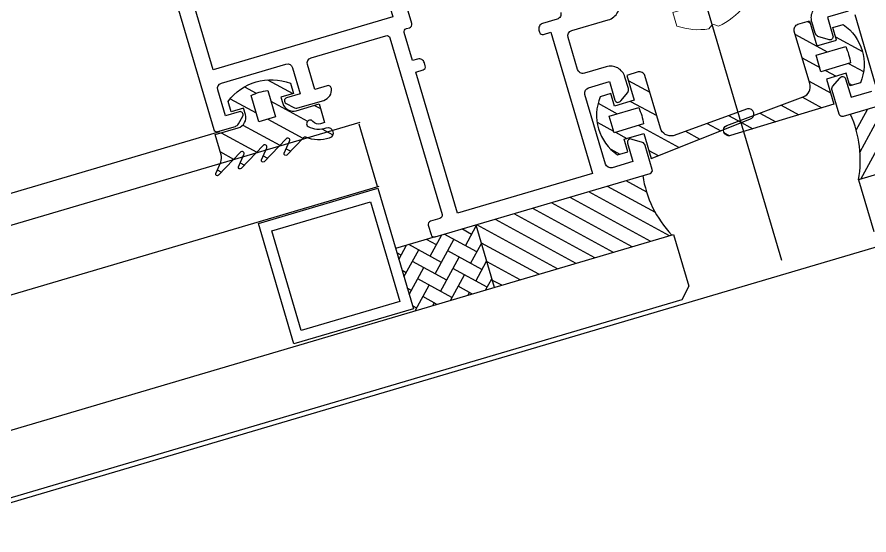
# Model space of a CAD drawing. Header units: millimetres. Extents: x 62878 to 70819, y -67946 to -61850.
# Drawn here: x 63899.33 to 63907.2, y -65544.27 to -65539.48 of the extents above; entities that cross this region are included whole.
import ezdxf

# ---------------------------------------------------------------- set-up
doc = ezdxf.new("R2010")
doc.units = ezdxf.units.MM
doc.layers.add('alan hesabı1', color=7, linetype='Continuous', plot=False)
doc.layers.add('DOGRAMA', color=171, linetype='Continuous', lineweight=0)
doc.layers.add('DUVAR-yeni', color=3, linetype='Continuous', lineweight=30)
pattern_1 = [(151.4266584183392, (64007.72836695237, -65496.60605881782), (0.07592747398675415, 0.1394151397588898), [])]

# ---------------------------------------------------------------- blocks, each defined once
blk = doc.blocks.new('a2we')
at = {"lineweight": 5, "ltscale": 0.5}
for p, q in [((-196.0144480926461, -415.2868589025547), (-196.5925912144022, -417.2488821181558)), ((-196.0144480926461, -415.2868589025547), (-195.4639709594615, -417.7110762494052)), ((-197.5747968978259, -417.6063757508618), (-196.5747276986959, -417.2423803302317)), ((-194.1582851917165, -418.2620245979042), (-197.5747968978259, -417.6063757508618)), ((-195.1583543907882, -418.6260200186506), (-197.5747968978259, -417.6063757508618)), ((-196.5747276986959, -417.2423803302317), (-194.1582851917165, -418.2620245979042)), ((-197.1143788935161, -419.7428166739272), (-197.1143788935161, -418.4283854465556)), ((-196.8896500078097, -417.895480952812), (-197.0961171580722, -418.3448917148726)), ((-194.1582851917165, -418.2620245979042), (-195.1583543907882, -418.6260200186506)), ((-195.1583543907882, -418.6260200186506), (-194.9264251741961, -419.2953524503964)), ((-198.1144480926461, -420.1068120946153), (-197.1143788935161, -419.7428166739268)), ((-194.9154016761721, -421.4039929561312), (-198.1144480926461, -420.1068120946153)), ((-193.9153324771005, -421.0399975355008), (-198.1144480926461, -420.1068120946153)), ((-197.1143788935161, -419.7428166739268), (-193.9153324771005, -421.0399975355008)), ((-197.1143788935161, -419.7428166739268), (-193.9153324771005, -421.0399975355008)), ((-194.9154016761394, -420.634479622855), (-194.9154016761394, -419.3608343693425)), ((-197.1143788935161, -422.2969096404012), (-197.1143788935162, -420.512330007273)), ((-193.9153324771005, -421.0399975355008), (-194.9154016761721, -421.4039929561312)), ((-194.9154016761721, -423.1885725893157), (-194.9154016761721, -421.4039929561312)), ((-198.1144480926461, -422.6609050610894), (-197.1143788935161, -422.2969096404012)), ((-197.1143788935161, -422.2969096404012), (-193.9153324771005, -423.594090501975)), ((-197.1143788935161, -422.2969096404012), (-193.9153324771005, -423.594090501975)), ((-194.9154016761721, -423.9580859226053), (-198.1144480926461, -422.6609050610894)), ((-193.9153324771005, -423.594090501975), (-198.1144480926461, -422.6609050610894)), ((-197.1143788935161, -424.8510026068752), (-197.1143788935162, -423.0664229737469)), ((-193.9153324771005, -423.594090501975), (-194.9154016761721, -423.9580859226053)), ((-194.9154016761721, -425.7426655557898), (-194.9154016761721, -423.9580859226053)), ((-198.1144480926461, -425.2149980275636), (-197.1143788935161, -424.8510026068752)), ((-197.1143788935161, -424.8510026068752), (-193.9153324771005, -426.1481834684492)), ((-197.1143788935161, -424.8510026068752), (-193.9153324771005, -426.1481834684492)), ((-194.9154016761721, -426.5121788890793), (-198.1144480926461, -425.2149980275636)), ((-193.9153324771005, -426.1481834684492), (-198.1144480926461, -425.2149980275636)), ((-197.1143788935161, -427.3050955733496), (-197.1143788935162, -425.6205159402211)), ((-193.9153324771005, -426.1481834684492), (-194.9154016761721, -426.5121788890793)), ((-194.9154016761721, -428.1967585222638), (-194.9154016761721, -426.5121788890793)), ((-198.1144480926461, -427.669090994038), (-197.1143788935161, -427.3050955733496)), ((-194.9154016761721, -428.9662718555534), (-198.1144480926461, -427.669090994038)), ((-193.9153324771005, -428.6022764349236), (-198.1144480926461, -427.669090994038)), ((-197.1143788935161, -427.3050955733496), (-193.9153324771005, -428.6022764349236)), ((-197.1143788935161, -427.3050955733496), (-193.9153324771005, -428.6022764349236)), ((-197.1143788935161, -429.5591885398237), (-197.1143788935161, -428.0237477951896)), ((-193.9153324771005, -428.6022764349236), (-194.9154016761721, -428.9662718555534)), ((-198.1144480926461, -429.9231839605702), (-197.1143788935161, -429.5591885398237)), ((-197.1143788935161, -429.5591885398237), (-193.9153324771005, -430.8563694013976)), ((-197.1143788935161, -429.5591885398237), (-193.9153324771005, -430.8563694013976)), ((-194.9154016761721, -430.450851488738), (-194.9154016761721, -428.9662718555534)), ((-194.9154016761721, -431.2203648220857), (-198.1144480926461, -429.9231839605702)), ((-193.9153324771005, -430.8563694013976), (-198.1144480926461, -429.9231839605702)), ((-197.1143788935161, -431.8132815063559), (-197.1143788935161, -430.2778407616635)), ((-193.9153324771005, -430.8563694013976), (-194.9154016761721, -431.2203648220857)), ((-198.1144480926461, -432.177276926986), (-197.1143788935161, -431.8132815063559)), ((-197.1143788935161, -431.8132815063559), (-193.9153324771005, -433.1104623678716)), ((-197.1143788935161, -431.8132815063559), (-193.9153324771005, -433.1104623678716)), ((-194.9154016761721, -432.7049444552304), (-194.9154016761721, -431.2203648220857)), ((-194.9154016761721, -433.4744577885599), (-198.1144480926461, -432.177276926986)), ((-193.9153324771005, -433.1104623678716), (-198.1144480926461, -432.177276926986)), ((-197.1143788935161, -434.0673744728301), (-197.1143788935161, -432.5319337281958)), ((-193.9153324771005, -433.1104623678716), (-194.9154016761721, -433.4744577885599)), ((-194.9154016761721, -434.9590374217446), (-194.9154016761721, -433.4744577885599)), ((-198.1144480926461, -434.4313698935184), (-197.1143788935161, -434.0673744728301)), ((-197.1143788935161, -434.0673744728301), (-193.9153324771005, -435.364555334404)), ((-197.1143788935161, -434.0673744728301), (-193.9153324771005, -435.364555334404)), ((-194.9154016761721, -435.7285507550341), (-198.1144480926461, -434.4313698935184)), ((-193.9153324771005, -435.364555334404), (-198.1144480926461, -434.4313698935184)), ((-197.1143788935161, -436.3642339800811), (-197.1143788935161, -434.7860266946118)), ((-193.9153324771005, -435.364555334404), (-194.9154016761721, -435.7285507550341)), ((-194.9154016761721, -437.2558969289955), (-194.9154016761721, -435.7285507550341)), ((-198.1144480926461, -436.7282294008277), (-197.1143788935161, -436.3642339800811)), ((-197.1143788935161, -436.3642339800811), (-193.9153324771005, -437.6614148416551)), ((-197.1143788935161, -436.3642339800811), (-193.9153324771005, -437.6614148416551)), ((-194.9154016761721, -438.0254102623434), (-198.1144480926461, -436.7282294008277)), ((-193.9153324771005, -437.6614148416551), (-198.1144480926461, -436.7282294008277)), ((-197.1143788935161, -438.6610934873901), (-197.1143788935161, -437.1337473134849)), ((-193.9153324771005, -437.6614148416551), (-194.9154016761721, -438.0254102623434)), ((-194.9154016761721, -439.5527564362646), (-194.9154016761721, -438.0254102623434)), ((-198.1144480926461, -439.0250889080787), (-197.1143788935161, -438.6610934873901)), ((-197.1143788935161, -438.6610934873901), (-193.9153324771005, -439.9582743489061)), ((-197.1143788935161, -438.6610934873901), (-193.9153324771005, -439.9582743489061)), ((-194.9154016761721, -440.3222697695944), (-198.1144480926461, -439.0250889080787)), ((-193.9153324771005, -439.9582743489061), (-198.1144480926461, -439.0250889080787)), ((-197.1143788935161, -440.9579529946993), (-197.1143788935161, -439.430606820736)), ((-193.9153324771005, -439.9582743489061), (-194.9154016761721, -440.3222697695944)), ((-194.9154016761721, -441.849615943574), (-194.9154016761721, -440.3222697695944)), ((-198.1144480926461, -441.3219484153295), (-197.1143788935161, -440.9579529946993)), ((-194.9154016761721, -442.6191292769035), (-198.1144480926461, -441.3219484153295)), ((-193.9153324771005, -442.2551338562151), (-198.1144480926461, -441.3219484153295)), ((-197.1143788935161, -440.9579529946993), (-193.9153324771005, -442.2551338562151)), ((-197.1143788935161, -443.2537258831643), (-197.1143788935161, -441.7274663280053)), ((-193.9153324771005, -442.2551338562151), (-194.9154016761721, -442.6191292769035)), ((-194.9154016761721, -444.1453888320787), (-194.9154016761721, -442.6191292769035)), ((-198.1144480926461, -443.6177213039109), (-197.1143788935161, -443.2537258831643)), ((-194.9154016761721, -444.9149021654266), (-198.1144480926461, -443.6177213039109)), ((-193.9153324771005, -444.5509067447383), (-198.1144480926461, -443.6177213039109)), ((-197.1143788935161, -443.2537258831643), (-193.9153324771005, -444.5509067447383)), ((-197.1143788935161, -445.5538642814245), (-197.1143788935161, -444.0232392165685)), ((-193.9153324771005, -444.5509067447383), (-194.9154016761721, -444.9149021654266)), ((-194.9154016761721, -446.4455272302989), (-194.9154016761721, -444.9149021654266)), ((-198.1144480926461, -445.9178597020545), (-197.1143788935161, -445.5538642814245)), ((-193.9153324771005, -446.8510451429402), (-198.1144480926461, -445.9178597020545)), ((-194.9154016761721, -447.2150405636282), (-198.1144480926461, -445.9178597020545)), ((-197.1143788935161, -445.5538642814245), (-193.9153324771005, -446.8510451429402)), ((-197.1143788935161, -445.5538642814245), (-193.9153324771005, -446.8510451429402)), ((-197.1143788935161, -447.8540026795677), (-197.1143788935161, -446.3233776147298)), ((-193.9153324771005, -446.8510451429402), (-194.9154016761721, -447.2150405636282)), ((-194.9154016761721, -448.7456656284821), (-194.9154016761721, -447.2150405636282)), ((-197.1143788935161, -447.8540026795677), (-198.1144480926461, -448.2179981003141)), ((-194.9154016761721, -449.5151789618299), (-198.1144480926461, -448.2179981003141)), ((-198.1144480926461, -448.2179981003141), (-193.9153324771005, -449.1511835411412)), ((-193.9153324771005, -449.1511835411412), (-197.1143788935161, -447.8540026795677)), ((-197.1143788935161, -450.1541410778275), (-197.1143788935161, -448.6235160129718)), ((-193.9153324770423, -449.1511835411412), (-194.9154016761721, -449.5151789618299)), ((-194.9154016761723, -451.0458040266858), (-194.9154016761721, -449.5151789618299)), ((-198.1144480926461, -450.5181364984577), (-197.1143788935161, -450.1541410778275)), ((-194.9154016761721, -451.8153173600317), (-198.1144480926461, -450.5181364984577)), ((-193.9153324770423, -451.4513219393434), (-198.1144480926461, -450.5181364984577)), ((-197.1143788935161, -450.1541410778275), (-193.9153324770423, -451.4513219393434)), ((-197.1143788935161, -453.2868589025547), (-197.1143788935162, -450.9236544111328)), ((-193.9153324770423, -451.4513219393434), (-194.9154016761721, -451.8153173600317)), ((-194.9154016761721, -453.2868589025547), (-194.9154016761721, -451.8153173600317)), ((-192.7980524524961, -453.2868589025547), (-199.230843732796, -453.2868589025547)), ((-199.230843732796, -454.5827171301502), (-199.230843732796, -453.2868589025547)), ((-192.7980524524961, -454.5827171301502), (-192.7980524524961, -453.2868589025547))]:
    blk.add_line(p, q, dxfattribs=at)
blk.add_lwpolyline([(-196.4690204826777, -455.6637351848848), (-196.1125089353335, -455.3998333582319), (-195.9163872499585, -455.3998333582319), (-195.5598757026143, -455.6637351848848)], dxfattribs=at)
for centre, radius, start, end in [((-196.9143788935627, -418.4283854465556), 0.2, 155.3251238657465, 180), ((-195.115401676151, -419.3608343693425), 0.2, 0, 19.11162363728389), ((-195.6603624057317, -449.5292358589606), 6.187568978619671, 234.757305859688, 262.4904896380407), ((-196.3685337795604, -449.5292358589606), 6.187568978619673, 277.5095103619591, 305.2426941403116)]:
    blk.add_arc(centre, radius, start, end, dxfattribs=at)

msp = doc.modelspace()

# ---------------------------------------------------------------- hatches: boundary and pattern name
at = {"layer": 'DOGRAMA', "lineweight": -2}
h = msp.add_hatch(dxfattribs=at)
h.set_pattern_fill('ANSI31', color=256, scale=0.05, angle=523.5057849383392, style=0)
h.set_pattern_definition(pattern_1)
edge = h.paths.add_edge_path(flags=16)
edge.add_arc((63906.37228989351, -65540.01667308684), 0.668251399297765, 9.550979205850581, 23.302337636008417, ccw=False)
edge.add_line((63907.03127823196, -65539.9057934113), (63906.75772503957, -65539.98644281617))
edge.add_line((63906.75772503957, -65539.98644281617), (63906.71247899585, -65539.8329736156))
edge.add_line((63906.71247899585, -65539.8329736156), (63906.98603218824, -65539.7523242107))
edge = h.paths.add_edge_path()
edge.add_line((63906.54525230816, -65539.54865823626), (63906.65076238353, -65539.51755158123))
edge.add_line((63906.65076238353, -65539.51755158123), (63906.71863144912, -65539.74775538211))
edge.add_line((63906.71863144912, -65539.74775538211), (63906.90087612478, -65539.69402570523))
edge.add_line((63906.90087612478, -65539.69402570523), (63906.86694159205, -65539.57892380476))
edge.add_line((63906.86694159205, -65539.57892380476), (63906.96285984238, -65539.55064502744))
edge.add_arc((63906.7140000026, -65539.91592954689), 0.4419999999990811, -22.880989698079816, 55.73430653361862, ccw=False)
edge.add_line((63907.12122099534, -65540.0877872295), (63907.02530274501, -65540.11606600686))
edge.add_line((63907.02530274501, -65540.11606600686), (63906.99136821222, -65540.0009641064))
edge.add_line((63906.99136821222, -65540.0009641064), (63906.80912353654, -65540.0546937833))
edge.add_line((63906.80912353654, -65540.0546937833), (63906.87699260205, -65540.28489758416))
edge.add_line((63906.87699260205, -65540.28489758416), (63905.9208875981, -65540.57616883567))
edge.add_arc((63905.90674820943, -65540.5282097105), 0.04999999999761474, 113.1364952422872, 286.42665842878694, ccw=False)
edge.add_line((63905.88710206301, -65540.48223114015), (63906.5928239984, -65540.21840041684))
edge.add_arc((63906.55861970765, -65540.1244319833), 0.1000000000307292, 290.0013879976238, 376.4266584252503)
edge.add_line((63906.65453795803, -65540.09615320597), (63906.51143257158, -65539.61075675012))
edge.add_arc((63906.5593916968, -65539.59661736147), 0.05000000002633694, 106.42665838736659, 196.4266583930061, ccw=False)
h = msp.add_hatch(dxfattribs=at)
h.set_pattern_fill('ANSI31', color=256, scale=0.03999999999999999, angle=523.5057849383392, style=0)
h.set_pattern_definition([(61.42665841833934, (63777.30066352929, -65564.5411356942), (-0.1115321118071118, 0.06074197918940329), [])])
h.paths.add_polyline_path([(63908.31376024555, -65540.0307224699, -0.4142135623420975), (63908.27960606292, -65540.01212161485), (63907.03027085188, -65540.3804526894, -0.1532309010706403), (63907.10402526543, -65540.98424096887), (63908.47565624565, -65540.57985445323)])
h.paths.add_polyline_path([(63908.57121880676, -65539.92614786311), (63908.33236110064, -65539.99656828733, -0.4142135623575963), (63908.31376024555, -65540.0307224699), (63908.47565624565, -65540.57985445323), (63908.74089147063, -65540.50165736528)])
h = msp.add_hatch(dxfattribs=at)
h.set_pattern_fill('ANSI31', color=256, scale=0.05, angle=523.5057849383392, style=0)
h.set_pattern_definition(pattern_1)
edge = h.paths.add_edge_path(flags=16)
edge.add_arc((63904.46074630904, -65540.58023752994), 0.6682513993445421, 9.550979203895679, 23.30233763428089, ccw=False)
edge.add_line((63905.11973464754, -65540.46935785441), (63904.84618145513, -65540.55000725936))
edge.add_line((63904.84618145513, -65540.55000725936), (63904.80093541142, -65540.39653805873))
edge.add_line((63904.80093541142, -65540.39653805873), (63905.07448860382, -65540.3158886538))
edge = h.paths.add_edge_path()
edge.add_line((63905.06952519136, -65539.98894731948), (63904.96401511595, -65540.02005397453))
edge.add_line((63904.96401511595, -65540.02005397453), (63905.03188418151, -65540.25025777542))
edge.add_line((63905.03188418151, -65540.25025777542), (63904.8496395058, -65540.30398745231))
edge.add_line((63904.8496395058, -65540.30398745231), (63904.81570497303, -65540.18888555186))
edge.add_line((63904.81570497303, -65540.18888555186), (63904.71978672264, -65540.21716432915))
edge.add_arc((63905.1270077154, -65540.38902201175), 0.4420000000144984, 157.1190103047583, 235.7343065365222)
edge.add_line((63904.87814787564, -65540.75430653122), (63904.97406612599, -65540.72602775393))
edge.add_line((63904.97406612599, -65540.72602775393), (63904.94013159327, -65540.61092585347))
edge.add_line((63904.94013159327, -65540.61092585347), (63905.12237626891, -65540.55719617655))
edge.add_line((63905.12237626891, -65540.55719617655), (63905.1902453345, -65540.78739997746))
edge.add_line((63905.1902453345, -65540.78739997746), (63906.10210535207, -65540.42535275508))
edge.add_arc((63906.08796596342, -65540.37739362991), 0.04999999998159925, 286.4266584255052, 459.7168215993644)
edge.add_line((63906.07952702505, -65540.32811093194), (63905.3928905633, -65540.57737955035))
edge.add_arc((63905.37064734202, -65540.47988473455), 0.1000000000011034, 196.4266584116134, 282.85192883741115, ccw=False)
edge.add_line((63905.27472909165, -65540.50816351185), (63905.13162370522, -65540.02276705598))
edge.add_arc((63905.08366458003, -65540.03690644466), 0.05000000000665127, 16.42665843442645, 106.4266584367842)
h = msp.add_hatch(dxfattribs=at)
h.set_pattern_fill('ANSI31', color=256, scale=0.05, angle=523.5057849383392, style=0)
h.set_pattern_definition(pattern_1)
edge = h.paths.add_edge_path(flags=16)
edge.add_arc((63901.68276986689, -65540.55998879939), 0.4000000000042019, 94.88969939674138, 117.96361746245029, ccw=False)
edge.add_line((63901.64867474714, -65540.16144454486), (63901.7199141789, -65540.40308022706))
edge.add_line((63901.7199141789, -65540.40308022706), (63901.56644497829, -65540.44832627074))
edge.add_line((63901.56644497829, -65540.44832627074), (63901.49520554656, -65540.2066905886))
edge = h.paths.add_edge_path()
edge.add_arc((63901.68276986683, -65540.5599887994), 0.5000000000049974, 69.55676077142289, 143.2965560646161, ccw=False)
edge.add_line((63901.85740950867, -65540.09147946599), (63901.88568828603, -65540.18739771636))
edge.add_line((63901.88568828603, -65540.18739771636), (63901.77058638552, -65540.22133224916))
edge.add_line((63901.77058638552, -65540.22133224916), (63901.78755365194, -65540.27888319934))
edge.add_arc((63901.88347190231, -65540.25060442202), 0.1000000000120513, 196.426658417253, 286.4266584160741)
edge.add_line((63901.91175067963, -65540.34652267241), (63902.12277083041, -65540.2843093623))
edge.add_line((63902.12277083041, -65540.2843093623), (63902.1736726296, -65540.456962213))
edge.add_line((63902.1736726296, -65540.456962213), (63902.13580468517, -65540.46812650301))
edge.add_arc((63902.11742347995, -65540.40577964025), 0.06500000001251423, 218.0173228886773, 286.42665838929054, ccw=False)
edge.add_arc((63902.04046134546, -65540.46594653091), 0.03268943072552746, 38.01732293281202, 231.8569375806792)
edge.add_arc((63902.11835978006, -65540.31821160272), 0.199259164250802, 240.5104368836303, 290.7763440417085)
edge.add_arc((63902.2019151872, -65540.5528565174), 0.05002797725108533, -72.6011829502288, 104.91205335412931, ccw=False)
edge.add_arc((63902.1203573312, -65540.29199153607), 0.323345041266612, 248.0409955245116, 287.3673056790822, ccw=False)
edge.add_arc((63901.99196582517, -65540.61042746136), 0.01999999996144802, 68.04099559520655, 136.4266584708627)
edge.add_line((63901.97747597224, -65540.59664181083), (63901.82580739546, -65540.75605796336))
edge.add_arc((63901.81494000575, -65540.7457187254), 0.01500000001503355, 156.4266583948356, 316.4266583342163, ccw=False)
edge.add_line((63901.8011917722, -65540.739719886), (63901.85043169383, -65540.6268710668))
edge.add_arc((63901.83210071575, -65540.61887261424), 0.02000000001159669, 336.4266583721414, 496.4266584089894)
edge.add_line((63901.8176108628, -65540.60508696367), (63901.61478724468, -65540.81827127341))
edge.add_arc((63901.60391985496, -65540.80793203547), 0.0150000000208173, 156.4266584791253, 316.4266584319566, ccw=False)
edge.add_line((63901.59017162138, -65540.80193319608), (63901.63941154302, -65540.68908437688))
edge.add_arc((63901.62108056495, -65540.68108592433), 0.02000000000492792, 336.4266583638054, 496.4266583802545)
edge.add_line((63901.60659071202, -65540.66730027375), (63901.40376709386, -65540.88048458353))
edge.add_arc((63901.39289970414, -65540.8701453456), 0.01500000000551554, 156.4266584059503, 316.42665845307033, ccw=False)
edge.add_line((63901.37915147057, -65540.8641465062), (63901.4283913922, -65540.75129768698))
edge.add_arc((63901.41006041413, -65540.74329923443), 0.01999999999825915, 336.4266583554694, 496.4266584104572)
edge.add_line((63901.3955705612, -65540.72951358386), (63901.19274694304, -65540.94269789362))
edge.add_arc((63901.18187955335, -65540.9323586557), 0.01499999998970141, 156.4266583948356, 316.4266583956005, ccw=False)
edge.add_line((63901.16813131979, -65540.9263598163), (63901.21407352137, -65540.82106876322))
edge.add_arc((63901.12241863098, -65540.78107650057), 0.100000000017246, 336.4266584256343, 376.4266584252503)
edge.add_line((63901.21833688136, -65540.75279772324), (63901.16358832675, -65540.56709713547))
edge.add_line((63901.16358832675, -65540.56709713547), (63901.37460847754, -65540.50488382542))
edge.add_arc((63901.34632970021, -65540.40896557501), 0.1000000000371033, 286.4266584217136, 376.4266584160741)
edge.add_line((63901.4422479506, -65540.3806867977), (63901.42528068421, -65540.32313584749))
edge.add_line((63901.42528068421, -65540.32313584749), (63901.31017878379, -65540.35707038028))
edge.add_line((63901.31017878379, -65540.35707038028), (63901.28190000646, -65540.26115212988))
h = msp.add_hatch(dxfattribs=at)
h.set_pattern_fill('ANSI31', color=256, scale=0.03999999999999999, angle=523.5057849383392, style=0)
h.set_pattern_definition([(151.4266584183392, (64027.19977177693, -65490.86546702273), (0.06074197918940329, 0.1115321118071118), [])])
h.paths.add_polyline_path([(63903.84396977841, -65541.34851349286, 0.4142135623420975), (63903.86257063352, -65541.31435931024), (63905.11190584455, -65540.94602823572, 0.1532309010706403), (63905.37749675877, -65541.4932589606), (63904.00586577856, -65541.89764547614)])
h.paths.add_polyline_path([(63903.57095788971, -65541.400333062), (63903.8098155958, -65541.32991263777, 0.4142135623575963), (63903.84396977841, -65541.34851349286), (63904.00586577856, -65541.89764547614), (63903.74063055358, -65541.97584256418)])
h = msp.add_hatch(dxfattribs=at)
h.set_pattern_fill('AR-HBONE', color=256, scale=0.03, angle=523.5057849383392, style=0)
h.set_pattern_definition([(61.42665841833934, (63888.74168835025, -65508.42918361454), (-0.04799067648917342, 0.1627786686581245), [0.359999999999998, -0.1199999999999995]), (151.4266584183392, (63888.79908234633, -65508.32379894199), (-0.04799067648917342, 0.1627786686581245), [0.3599999999999989, -0.1199999999999998])])
h.paths.add_polyline_path([(63903.06884711171, -65541.54836619252), (63902.82905148579, -65541.61906313579), (63902.99872414968, -65542.194572638), (63903.74063055358, -65541.97584256418), (63903.57095788971, -65541.400333062)])

# ---------------------------------------------------------------- linework, layer by layer
at = {"layer": 'alan hesabı1'}
msp.add_lwpolyline([(63724.95426861863, -65595.46300699344), (64131.54280300612, -65475.35181634451), (64132.28794008258, -65475.75773597493), (64579.09331549415, -66991.10609428944), (64176.60329802258, -67109.7100704219), (64175.12696321385, -67104.70251828383), (64170.38691273129, -67106.09998781179)], close=True, dxfattribs=at)
at = {"layer": 'DOGRAMA', "lineweight": -2}
for p, q in [((64017.69135039363, -65508.3083655923), (63907.10402526543, -65540.9842409689)), ((63796.67116870829, -65571.71765267618), (63902.50321829394, -65540.45208634301)), ((63902.489706158, -65540.4680441314), (63902.6593788219, -65541.04355363359)), ((63797.80812199527, -65571.08425797135), (63901.20470082867, -65540.53985889691)), ((63796.84591832497, -65572.30780367825), (63902.67796791066, -65541.04223734509)), ((63907.10402526543, -65540.98424096887), (63907.24541915203, -65541.46383222072)), ((63903.57095788966, -65541.40033306195), (63903.74063055358, -65541.97584256418)), ((63903.57095788966, -65541.40033306195), (63903.74063055358, -65541.97584256418)), ((63794.80868731914, -65574.1625515934), (63905.39661679883, -65541.48872163684)), ((63903.19354083717, -65541.511603782), (63902.82905148582, -65541.61906313582)), ((63905.39661679883, -65541.48872163682), (63905.53857885763, -65541.96814501325)), ((63905.53857885763, -65541.96814501325), (63905.47108659415, -65542.09242210026)), ((63905.47108659417, -65542.09242210026), (63795.05568836837, -65574.69901942907))]:
    msp.add_line(p, q, dxfattribs=at)
at = {"layer": 'DOGRAMA', "lineweight": -2, "ltscale": 0.5}
for points in [[(63900.37326286756, -65537.20670247283, -0.2621398995659221), (63900.61948783973, -65536.95346258559), (63901.89520056961, -65536.57735484726, -0.4142135623730951), (63901.95729908346, -65536.6111745838), (63902.00254512719, -65536.76464378441), (63901.95458600199, -65536.77878317305, 0.4142135623730951), (63901.92076626544, -65536.84088168689), (63901.92642202094, -65536.86006533696, 0.4142135623730951), (63901.96368112922, -65536.88035717889), (63902.03082390449, -65536.86056203478), (63902.8028345252, -65539.47913026983), (63901.14344879385, -65539.96835311737), (63900.37143817312, -65537.34978488238), (63900.43858094839, -65537.32998973821, 0.4142135623730951), (63900.45887279031, -65537.29273062991), (63900.45321703488, -65537.27354697988, 0.3618128521052944), (63900.40004037509, -65537.2379593403)], [(63900.24170018622, -65537.44016217349), (63901.14944893808, -65540.51913801029, 0.4142135623730951), (63901.18670804638, -65540.5394298522), (63901.34908805244, -65540.4915567101, 0.1991096956269791), (63901.37885231304, -65540.46750813862), (63901.41745416034, -65540.39662889492, 0.6680969080520953), (63901.38461751659, -65540.35597531911), (63901.25828358898, -65540.3932212967), (63901.18758664572, -65540.15342567078, -0.4142135623730951), (63901.22140638225, -65540.09132715692), (63901.81609953452, -65539.9159987376, -0.4142135623730951), (63901.87819804838, -65539.94981847414), (63901.94889499165, -65540.18961410005), (63901.82255147227, -65540.22686290552, 0.6680969080520438), (63901.81702081589, -65540.27882799222), (63901.8879000596, -65540.31742983956, 0.1989616347782854), (63901.92595959379, -65540.32148248753), (63902.16576481152, -65540.25078271638, 0.3728392455561729), (63902.23645835683, -65540.14057891148, 0.4568501953068724), (63902.1982824426, -65540.11608927899), (63902.08318054215, -65540.15002381177), (63902.01531147662, -65539.91982001092, -0.4142135623730951), (63902.04913121313, -65539.85772149712), (63902.73974261579, -65539.6541143004, -0.4142135623730951), (63902.77700172409, -65539.67440614234), (63903.25774093847, -65541.30501639856, -0.4142135623730951), (63903.23744909654, -65541.34227550686), (63903.15112267123, -65541.36772640645, 0.4142135623730951), (63903.13083082929, -65541.40498551476), (63903.15628172886, -65541.49131194009, 0.4142135623730951), (63903.19354083717, -65541.511603782), (63905.17904861979, -65540.92623309155, 0.4142135623730951), (63905.19934046169, -65540.88897398322), (63905.13450005318, -65540.66904302697, 0.1989616347783402), (63905.11044865385, -65540.63926917453), (63905.01443290796, -65540.61113279704, 0.6680475602943508), (63904.97131392852, -65540.64596821158), (63905.02152855335, -65540.8162902488), (63904.82969205267, -65540.87284780342, -0.4142135623730951), (63904.7675935388, -65540.83902806688), (63904.57812573079, -65540.19637578941, -0.4142135623730951), (63904.61194546728, -65540.13427727557), (63904.80378196806, -65540.07771972095), (63904.85399659292, -65540.24804175812, 0.6680475602943992), (63904.9091170855, -65540.25391404898), (63904.97450974341, -65540.17818055322, 0.1991096956271691), (63904.97856521929, -65540.14013061082), (63904.94765934358, -65540.03530155499, 0.4142135623730951), (63904.77378350484, -65539.94060629269), (63904.57235517907, -65539.99999172507, -0.4142135623730951), (63904.51025666521, -65539.96617198853), (63904.42259245556, -65539.66882541239, -0.4142135623730951), (63904.45641219205, -65539.60672689854), (63904.79212606835, -65539.50775117797, 0.4142135623730951), (63904.89358527795, -65539.32145563643)], [(63907.00990172651, -65539.42730784266), (63906.81806522574, -65539.4838653973), (63906.86827985064, -65539.65418743445, -0.6680475602943992), (63906.82516087115, -65539.68902284907), (63906.72914229741, -65539.66087687975, -0.1991096956271691), (63906.70509372593, -65539.63111261911), (63906.67418785021, -65539.5262835633, -0.4142135623730951), (63906.76888311248, -65539.35240772452)], [(63907.26146804835, -65540.1037798567), (63907.07200024033, -65539.4611275792, 0.4142135623730951)], [(63908.94863585924, -65539.81487714303), (63906.96312807661, -65540.40024783347, -0.4142135623730951), (63906.92586896833, -65540.37995599156), (63906.86102855981, -65540.16002503526, -0.1989616347783402), (63906.86508120785, -65540.12196550106), (63906.93047669366, -65540.04624159711, -0.6680475602943508), (63906.98559718621, -65540.05211388794), (63907.03581181111, -65540.22243592514), (63907.22764831184, -65540.16587837049, 0.4142135623730951)]]:
    msp.add_lwpolyline(points, format="xyb", dxfattribs=at)
at = {"layer": 'DOGRAMA', "linetype": 'ByBlock', "lineweight": -2}
msp.add_lwpolyline([(63904.35472338995, -65539.4386216115, -0.4142135623730951), (63904.32090365347, -65539.50072012538), (63904.18661810297, -65539.54031041365, 0.4142135623730951), (63904.15279836642, -65539.60240892744), (63904.1584541219, -65539.62159257756, 0.4142135623730951), (63904.19571323017, -65539.64188441941), (63904.26285600544, -65539.62208927532), (63904.64744737695, -65540.92657748029), (63903.40051012218, -65541.29420158542), (63903.01591875069, -65539.98971338045), (63903.08306152591, -65539.96991823631, 0.4142135623730951), (63903.10335336782, -65539.932659128), (63903.09486973465, -65539.90388365289, 0.4142135623730951), (63903.03277122079, -65539.87006391636), (63902.98481209564, -65539.88420330502), (63902.90845939689, -65539.625224029, -0.4142135623730951), (63902.92875123877, -65539.58796492073), (63902.9575267139, -65539.57948128754, 0.4142135623730951), (63902.97781855583, -65539.54222217925), (63902.87601495749, -65539.1969164779, -0.4142135623730951)], format="xyb", dxfattribs=at)
at = {"layer": 'DOGRAMA', "lineweight": -2}
for points in [[(63906.54525230816, -65539.54865823626), (63906.65076238353, -65539.51755158123), (63906.71863144912, -65539.74775538211), (63906.90087612478, -65539.69402570523), (63906.86694159205, -65539.57892380476), (63906.96285984238, -65539.55064502744, -0.3571428571427583), (63907.12122099534, -65540.0877872295), (63907.02530274501, -65540.11606600686), (63906.99136821222, -65540.0009641064), (63906.80912353654, -65540.0546937833), (63906.87699260205, -65540.28489758416), (63905.9208875981, -65540.57616883567, -0.9430953754055073), (63905.88710206301, -65540.48223114015), (63906.5928239984, -65540.21840041684, 0.3960555621610378), (63906.65453795803, -65540.09615320597), (63906.51143257158, -65539.61075675012, -0.4142135623731011)], [(63906.98603218824, -65539.7523242107, -0.0600737299861167), (63907.03127823196, -65539.9057934113), (63906.75772503957, -65539.98644281617), (63906.71247899585, -65539.8329736156)], [(63905.06952519136, -65539.98894731948), (63904.96401511595, -65540.02005397453), (63905.03188418151, -65540.25025777542), (63904.8496395058, -65540.30398745231), (63904.81570497303, -65540.18888555186), (63904.71978672264, -65540.21716432915, 0.3571428571427583), (63904.87814787564, -65540.75430653122), (63904.97406612599, -65540.72602775393), (63904.94013159327, -65540.61092585347), (63905.12237626891, -65540.55719617655), (63905.1902453345, -65540.78739997746), (63906.10210535207, -65540.42535275508, 0.9430953754055073), (63906.07952702505, -65540.32811093194), (63905.3928905633, -65540.57737955035, -0.3960555621610378), (63905.27472909165, -65540.50816351185), (63905.13162370522, -65540.02276705598, 0.4142135623731011)], [(63901.28190000646, -65540.26115212988, -0.3333333333332296), (63901.85740950867, -65540.09147946599), (63901.88568828603, -65540.18739771636), (63901.77058638552, -65540.22133224916), (63901.78755365194, -65540.27888319934, 0.4142135623730951), (63901.91175067963, -65540.34652267241), (63902.12277083041, -65540.2843093623), (63902.1736726296, -65540.456962213), (63902.13580468517, -65540.46812650301, -0.3076847592325949), (63902.0662148824, -65540.44581312046, 1.128701775595035), (63902.02027146564, -65540.49165582174, 0.2229122392588673), (63902.18904118341, -65540.50451338413, -0.9785310008372164), (63902.21687460753, -65540.60059553974, -0.1732976222504512), (63901.99944468696, -65540.59187842837, 0.3075716929246892), (63901.97747597224, -65540.59664181083), (63901.82580739546, -65540.75605796336, -0.8390996311771624), (63901.8011917722, -65540.739719886), (63901.85043169383, -65540.6268710668, 0.8390996311772869), (63901.8176108628, -65540.60508696367), (63901.61478724468, -65540.81827127341, -0.8390996311771624), (63901.59017162138, -65540.80193319608), (63901.63941154302, -65540.68908437688, 0.839099631177325), (63901.60659071202, -65540.66730027375), (63901.40376709386, -65540.88048458353, -0.8390996311769768), (63901.37915147057, -65540.8641465062), (63901.4283913922, -65540.75129768698, 0.8390996311770358), (63901.3955705612, -65540.72951358386), (63901.19274694304, -65540.94269789362, -0.8390996311781366), (63901.16813131979, -65540.9263598163), (63901.21407352137, -65540.82106876322, 0.1763269807084491), (63901.21833688136, -65540.75279772324), (63901.16358832675, -65540.56709713547), (63901.37460847754, -65540.50488382542, 0.4142135623728453), (63901.4422479506, -65540.3806867977), (63901.42528068421, -65540.32313584749), (63901.31017878379, -65540.35707038028)], [(63901.49520554656, -65540.2066905886, -0.1010205144335734), (63901.64867474714, -65540.16144454486), (63901.7199141789, -65540.40308022706), (63901.56644497829, -65540.44832627074)], [(63901.49520554656, -65540.2066905886, -0.1010205144335734), (63901.64867474714, -65540.16144454486), (63901.71991417891, -65540.40308022704), (63901.56644497829, -65540.44832627074)], [(63905.07448860382, -65540.3158886538, -0.0600737299861167), (63905.11973464754, -65540.46935785441), (63904.84618145513, -65540.55000725936), (63904.80093541142, -65540.39653805873)]]:
    msp.add_lwpolyline(points, format="xyb", close=True, dxfattribs=at)
for points in [[(63902.99306839427, -65542.17538898789), (63901.89000851503, -65542.50059492709), (63901.56197469816, -65541.38794322278), (63902.66503457737, -65541.06273728365)], [(63902.86887136655, -65542.10774951488), (63901.95764798807, -65542.3763978994), (63901.68617172584, -65541.45558269582), (63902.59739510431, -65541.18693431135)]]:
    msp.add_lwpolyline(points, close=True, dxfattribs=at)
for centre, start, end in [((63906.10518232224, -65540.79985361279), 349.5408907000656, 24.38778172230546), ((63906.11655858197, -65540.79649964506), 188.4655351136482, 223.3124261373018)]:
    msp.add_arc(centre, 1.015719411173231, start, end, dxfattribs=at)
at = {"layer": 'DUVAR-yeni'}
msp.add_line((63906.39613833679, -65541.72999813389), (63900.79982849601, -65522.78935796431), dxfattribs=at)

# ---------------------------------------------------------------- block references
at = {"layer": 'DOGRAMA', "linetype": 'ByBlock', "lineweight": -2, "xscale": -0.09999999999204405, "yscale": 0.09999999999854481, "zscale": 0.1, "rotation": 16.42665841093275}
msp.add_blockref('a2we', (63874.07977569252, -65501.41450479219), dxfattribs=at)

doc.saveas('drawing.dxf')
